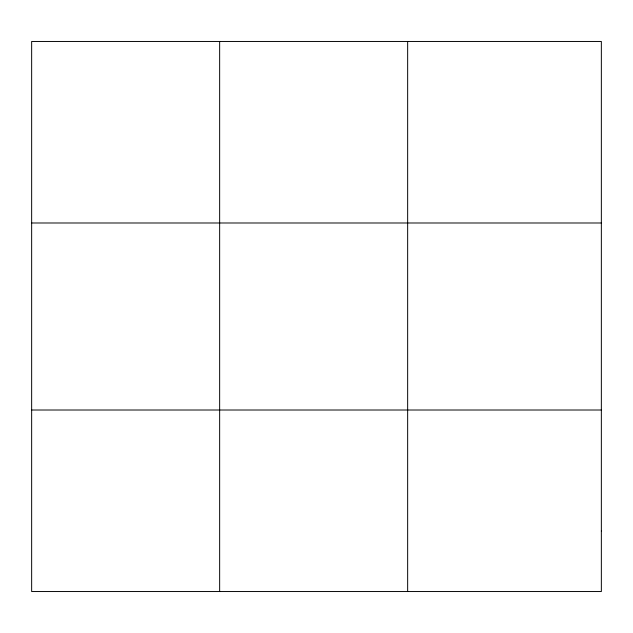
<?xml version="1.0" encoding="UTF-8"?>
<svg xmlns="http://www.w3.org/2000/svg" width="633" height="633" viewBox="0 0 633 633"><rect width="100%" height="100%" fill="white"/><g stroke="black" fill="none" stroke-linecap="round" stroke-linejoin="round"><path stroke-width="0.95" d="M219.651 41.462L219.651 591.538M407.652 41.462L407.652 591.538M31.65 222.99L601.35 222.99M31.65 410.01L601.35 410.01M601.35 531.032L601.35 591.538L31.65 591.538L31.65 41.462L601.35 41.462L601.35 531.032"/></g></svg>
